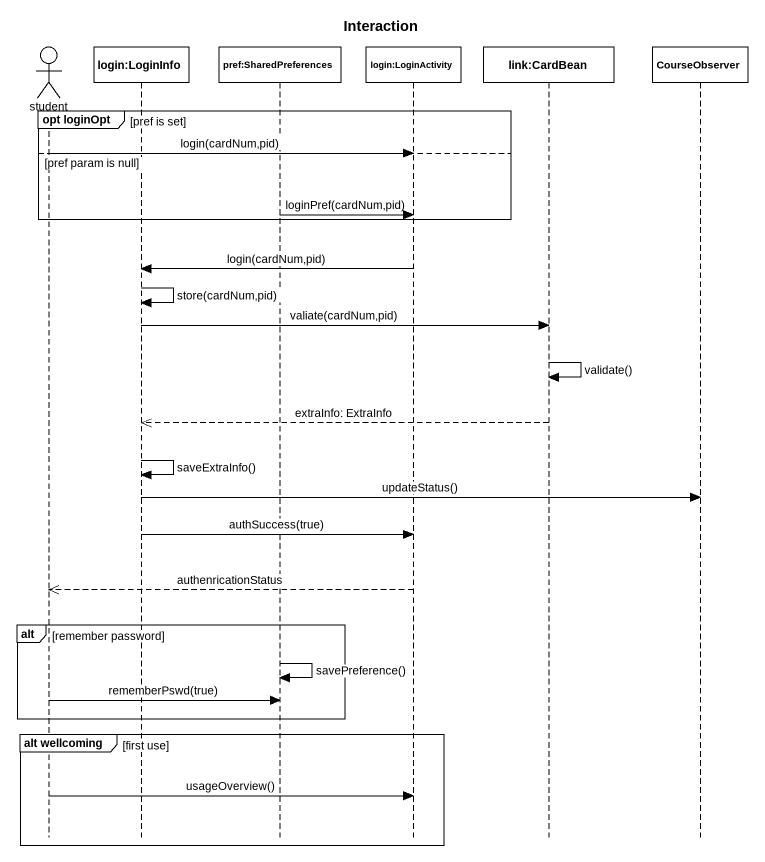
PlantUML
@startuml
title Interaction
hide footbox
actor student
participant "login:LoginInfo" as login_LoginInfo
participant "pref:SharedPreferences" as pref_SharedPreferences
participant "login:LoginActivity" as login_LoginActivity
participant "link:CardBean" as link_CardBean
participant CourseObserver

group opt loginOpt [pref is set]
else pref param is null
  student -> login_LoginActivity : login(cardNum,pid)
  pref_SharedPreferences -> login_LoginActivity : loginPref(cardNum,pid)
end
login_LoginActivity -> login_LoginInfo : login(cardNum,pid)
login_LoginInfo -> login_LoginInfo : store(cardNum,pid)
login_LoginInfo -> link_CardBean : valiate(cardNum,pid)
link_CardBean -> link_CardBean : validate()
link_CardBean -->> login_LoginInfo : extraInfo: ExtraInfo
login_LoginInfo -> login_LoginInfo : saveExtraInfo()
login_LoginInfo -> CourseObserver : updateStatus()
login_LoginInfo -> login_LoginActivity : authSuccess(true)
login_LoginActivity -->> student : authenricationStatus
alt remember password
  pref_SharedPreferences -> pref_SharedPreferences : savePreference()
  student -> pref_SharedPreferences : rememberPswd(true)
end
group alt wellcoming [first use]
  student -> login_LoginActivity : usageOverview()
end
@enduml
